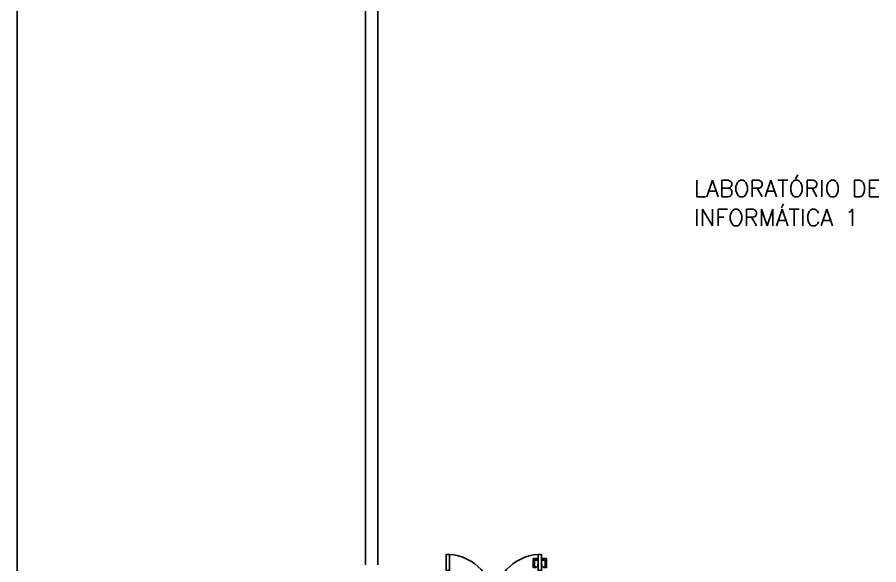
# Model space of a CAD drawing. Header units: millimetres. Extents: x 2686 to 2939, y 1294 to 1441.
# Drawn here: x 2879.67 to 2890.07, y 1400.25 to 1406.85 of the extents above; entities that cross this region are included whole.
import ezdxf

# ---------------------------------------------------------------- set-up
doc = ezdxf.new("R2010")
doc.units = ezdxf.units.MM
for name, color, linetype in [('AR-ALV', 2, 'Continuous'), ('AR-CALÇADA', 1, 'Continuous'), ('maçaneta', 1, 'Continuous'), ('mov', 1, 'Continuous'), ('PM-PERFIL U-C', 2, 'Continuous'), ('PM-VIDRO', 2, 'Continuous'), ('pm1', 2, 'Continuous'), ('pm2', 2, 'Continuous'), ('TEXTO', 2, 'Continuous')]:
    doc.layers.add(name, color=color, linetype=linetype)
doc.styles.add('UNB-100', font='simplex.shx', dxfattribs={"height": 0.2})

# ---------------------------------------------------------------- blocks, each defined once
blk = doc.blocks.new('marco-d')
at = {"layer": 'PM-PERFIL U-C'}
for p, q in [((-0.013, 0), (-0.001, 0)), ((-0.025, -0.03), (-0.025, -0.011)), ((-0.023, -0.03), (-0.025, -0.03)), ((-0.023, -0.01), (-0.015, -0.01)), ((-0.014, -0.012), (-0.023, -0.012)), ((-0.023, -0.012), (-0.023, -0.03)), ((-0.015, -0.01), (-0.015, -0.001)), ((-0.002, -0.002), (-0.013, -0.002)), ((-0.013, -0.002), (-0.013, -0.01)), ((-0.002, -0.041), (-0.002, -0.002)), ((0.013, -0.043), (-0.001, -0.043)), ((0, -0.001), (0, -0.041)), ((0.013, -0.041), (0, -0.041)), ((0.013, -0.043), (0.013, -0.148)), ((0.015, -0.042), (0.015, -0.148)), ((-0.025, -0.138), (-0.025, -0.12)), ((-0.025, -0.12), (-0.023, -0.12)), ((-0.023, -0.12), (-0.023, -0.138)), ((-0.023, -0.138), (-0.014, -0.138)), ((-0.015, -0.14), (-0.023, -0.14)), ((-0.015, -0.148), (-0.015, -0.14)), ((-0.013, -0.139), (-0.013, -0.148)), ((-0.013, -0.148), (0.013, -0.148)), ((0.013, -0.15), (-0.013, -0.15))]:
    blk.add_line(p, q, dxfattribs=at)
for centre, start, end in [((-0.013, -0.001), 90, 180), ((-0.001, -0.001), 360, 90), ((-0.023, -0.011), 90, 180), ((-0.014, -0.01), 270, 0), ((-0.001, -0.041), 180, 270), ((0.013, -0.042), 0, 90), ((-0.023, -0.138), 180, 270), ((-0.013, -0.148), 180, 270), ((-0.014, -0.139), 0, 90), ((0.013, -0.148), 269.9386, 0)]:
    blk.add_arc(centre, 0.0015, start, end, dxfattribs=at)
blk = doc.blocks.new('marco-e')
at = {"layer": 'PM-PERFIL U-C'}
for p, q in [((-0.015, -0.043), (-0.015, -0.149)), ((-0.013, -0.041), (0, -0.041)), ((-0.013, -0.043), (0.001, -0.043)), ((-0.013, -0.043), (-0.013, -0.148)), ((0, -0.002), (0, -0.041)), ((0.014, 0), (0.002, 0)), ((0.002, -0.042), (0.002, -0.002)), ((0.002, -0.002), (0.013, -0.002)), ((0.013, -0.002), (0.013, -0.011)), ((0.015, -0.01), (0.015, -0.002)), ((0.024, -0.01), (0.015, -0.01)), ((0.015, -0.012), (0.023, -0.012)), ((0.023, -0.012), (0.023, -0.03)), ((0.023, -0.03), (0.025, -0.03)), ((0.025, -0.03), (0.025, -0.012)), ((0.013, -0.148), (-0.013, -0.148)), ((-0.013, -0.15), (0.014, -0.15)), ((0.013, -0.14), (0.013, -0.148)), ((0.023, -0.138), (0.015, -0.138)), ((0.015, -0.14), (0.024, -0.14)), ((0.015, -0.149), (0.015, -0.14)), ((0.025, -0.12), (0.023, -0.12)), ((0.023, -0.12), (0.023, -0.138)), ((0.025, -0.139), (0.025, -0.12))]:
    blk.add_line(p, q, dxfattribs=at)
for centre, start, end in [((-0.013, -0.043), 90, 180), ((0.002, -0.002), 90, 180), ((0.001, -0.042), 270, 0), ((0.015, -0.011), 180, 270), ((0.014, -0.002), 0, 90), ((0.024, -0.012), 0, 90), ((-0.013, -0.149), 180, 270.0614), ((0.015, -0.14), 90, 180), ((0.014, -0.149), 270, 0), ((0.024, -0.139), 270, 0)]:
    blk.add_arc(centre, 0.0015, start, end, dxfattribs=at)
blk = doc.blocks.new('PM6V')
at = {"layer": 'maçaneta'}
for points in [[(1.075, 0.675), (1.13, 0.675), (1.13, 0.655), (1.091, 0.655, 0.414214), (1.09, 0.654), (1.09, 0.575), (1.11, 0.575), (1.11, 0.565), (1.075, 0.565)], [(1.18, 0.675), (1.235, 0.675), (1.235, 0.565), (1.2, 0.565), (1.2, 0.575), (1.22, 0.575), (1.22, 0.654, 0.414214), (1.218, 0.655), (1.18, 0.655)]]:
    blk.add_lwpolyline(points, format="xyb", close=True, dxfattribs=at)
for points in [[(1.13, 0.565), (1.13, 0.605), (1.135, 0.605), (1.135, 0.565)], [(1.18, 0.565), (1.18, 0.605), (1.175, 0.605), (1.175, 0.565)]]:
    blk.add_lwpolyline(points, close=True, dxfattribs=at)
at = {"layer": 'mov'}
for centre, start, end in [((0.025, 0.151), 359.8606, 86.0112), ((1.175, 0.151), 93.9888, 180.1394)]:
    blk.add_arc(centre, 0.575, start, end, dxfattribs=at)
at = {"layer": 'PM-VIDRO'}
for p, q in [((0.04, 0.325), (0.04, 0.525)), ((0.05, 0.525), (0.05, 0.325)), ((1.15, 0.525), (1.15, 0.325)), ((1.16, 0.325), (1.16, 0.525))]:
    blk.add_line(p, q, dxfattribs=at)
at = {"layer": 'pm1'}
for p, q in [((0.04, 0.525), (0.025, 0.525)), ((0.065, 0.535), (0.04, 0.535)), ((0.04, 0.525), (0.04, 0.535)), ((0.05, 0.535), (0.05, 0.525)), ((0.065, 0.525), (0.05, 0.525)), ((0.065, 0.535), (0.065, 0.525)), ((1.135, 0.535), (1.135, 0.525)), ((1.135, 0.535), (1.16, 0.535)), ((1.135, 0.525), (1.15, 0.525)), ((1.15, 0.535), (1.15, 0.525)), ((1.16, 0.525), (1.16, 0.535)), ((1.16, 0.525), (1.175, 0.525)), ((0.04, 0.325), (0.025, 0.325)), ((0.04, 0.315), (0.04, 0.325)), ((0.065, 0.315), (0.04, 0.315)), ((0.065, 0.325), (0.05, 0.325)), ((0.05, 0.325), (0.05, 0.315)), ((0.065, 0.325), (0.065, 0.315)), ((1.135, 0.325), (1.135, 0.315)), ((1.135, 0.325), (1.15, 0.325)), ((1.135, 0.315), (1.16, 0.315)), ((1.15, 0.325), (1.15, 0.315)), ((1.16, 0.315), (1.16, 0.325)), ((1.16, 0.325), (1.175, 0.325))]:
    blk.add_line(p, q, dxfattribs=at)
for points in [[(0.025, 0.525), (0.025, 0.725), (0.065, 0.725), (0.065, 0.525)], [(1.175, 0.525), (1.175, 0.725), (1.135, 0.725), (1.135, 0.525)], [(0.065, 0.325), (0.065, 0.15), (0.025, 0.15), (0.025, 0.325)], [(1.135, 0.325), (1.135, 0.15), (1.175, 0.15), (1.175, 0.325)]]:
    blk.add_lwpolyline(points, dxfattribs=at)
at = {"layer": 'pm2'}
for p, q in [((0.025, 0.325), (0.025, 0.525)), ((0.065, 0.525), (0.065, 0.325)), ((1.135, 0.525), (1.135, 0.325)), ((1.175, 0.325), (1.175, 0.525))]:
    blk.add_line(p, q, dxfattribs=at)
at = {"layer": 'pm1'}
for name, p in [('marco-d', (0.025, 0.15)), ('marco-e', (1.175, 0.15))]:
    blk.add_blockref(name, p, dxfattribs=at)

msp = doc.modelspace()

# ---------------------------------------------------------------- linework, layer by layer
at = {"layer": 'AR-ALV'}
for p, q in [((2883.871, 1400.25), (2883.871, 1407.975)), ((2884.021, 1400.25), (2884.021, 1407.975))]:
    msp.add_line(p, q, dxfattribs=at)
at = {"layer": 'AR-CALÇADA'}
msp.add_line((2879.671, 1395.725), (2879.671, 1433.85), dxfattribs=at)

# ---------------------------------------------------------------- block references
msp.add_blockref('PM6V', (2884.821, 1399.65))

# ---------------------------------------------------------------- texts
at = {"layer": 'TEXTO', "style": 'UNB-100'}
for s, p in [('LABORATÓRIO DE', (2887.837, 1404.685)), ('INFORMÁTICA 1', (2887.837, 1404.335))]:
    msp.add_text(s, height=0.2, dxfattribs=at).set_placement(p)

doc.saveas('drawing.dxf')
